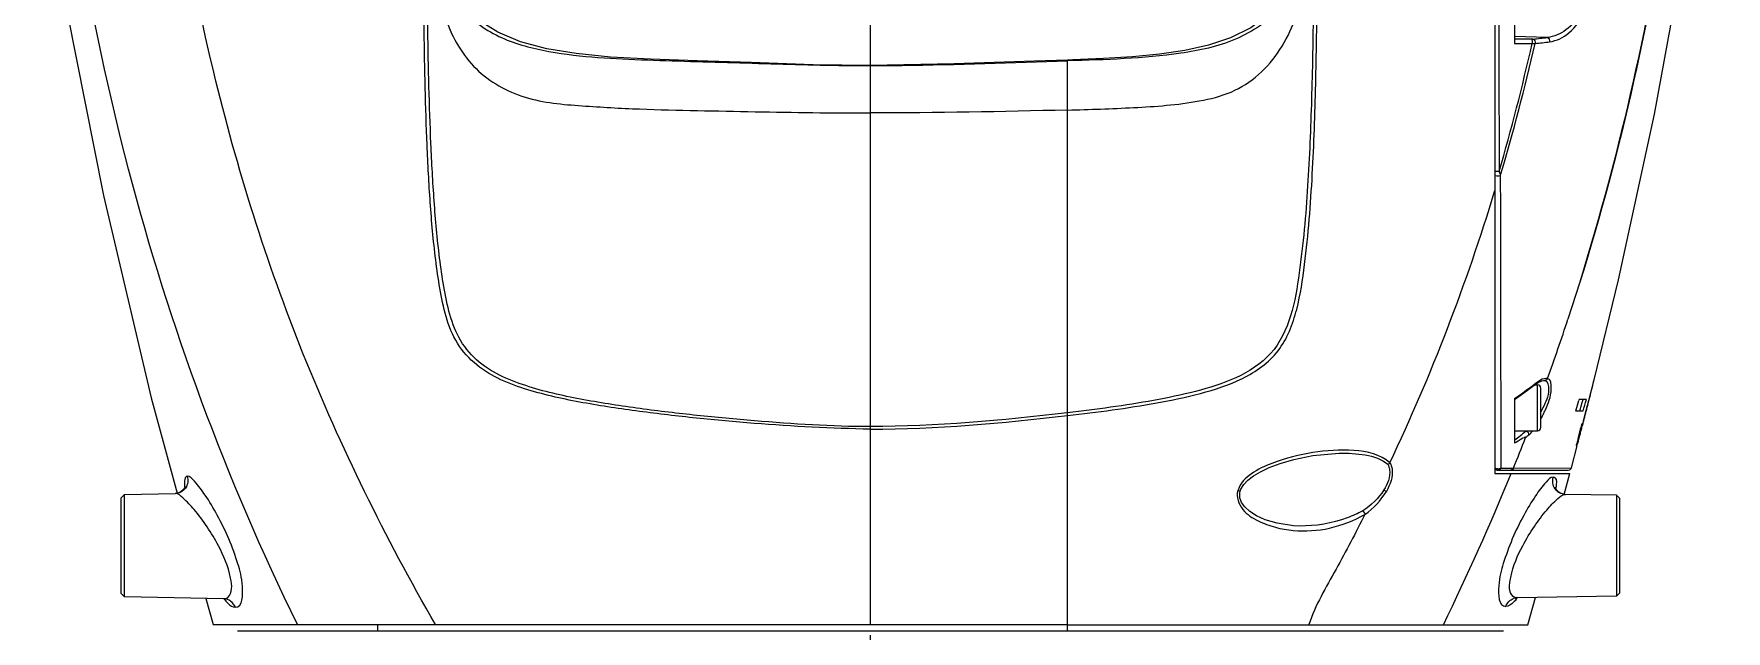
# Model space of a CAD drawing. Header units: millimetres. Extents: x 5828 to 6704, y 123 to 421.
# Drawn here: x 6445.71 to 6458.59, y 236.32 to 240.87 of the extents above; entities that cross this region are included whole.
import ezdxf

# ---------------------------------------------------------------- set-up
doc = ezdxf.new("R2010")
doc.units = ezdxf.units.MM
doc.linetypes.add('CENTER', pattern=[0.6, 0.375, -0.075, 0.075, -0.075])
doc.layers.add('中心线', color=7, linetype='Continuous')
doc.layers.add('外形图', color=7, linetype='Continuous')

msp = doc.modelspace()

# ---------------------------------------------------------------- linework, layer by layer
at = {"layer": '中心线', "linetype": 'CENTER', "ltscale": 5}
msp.add_line((6452.0766, 222.4149), (6452.0766, 279.3693), dxfattribs=at)
at = {"layer": '外形图', "linetype": 'ByBlock'}
for p, q in [((6456.8266, 249.8323), (6456.8266, 237.5193)), ((6456.9766, 241.2268), (6456.9766, 240.7929)), ((6457.226, 240.8376), (6456.9766, 240.8462)), ((6452.0766, 236.3693), (6452.0766, 240.6257)), ((6453.5766, 236.3688), (6453.5766, 240.6659)), ((6453.5766, 236.3193), (6453.5766, 240.6656)), ((6457.1311, 238.1943), (6457.1516, 238.1943)), ((6457.1423, 238.2095), (6457.1336, 238.203)), ((6457.1369, 238.1987), (6457.1556, 238.2114)), ((6457.1516, 237.8443), (6457.1516, 238.1943)), ((6457.1556, 238.2114), (6457.1833, 238.2244)), ((6457.1766, 237.8693), (6457.1766, 238.1693)), ((6457.1833, 238.2244), (6457.1971, 238.227)), ((6457.1976, 238.227), (6457.2078, 238.2266)), ((6457.5801, 238.2252), (6457.5817, 238.2317)), ((6457.5819, 238.2317), (6457.5813, 238.2317)), ((6457.5817, 238.2317), (6457.5819, 238.2317)), ((6456.9766, 238.0904), (6456.9766, 237.7495)), ((6457.4685, 238.0823), (6457.466, 238.0743)), ((6457.5229, 238.0823), (6457.4685, 238.0823)), ((6457.5331, 238.0395), (6457.5439, 238.0819)), ((6453.5766, 237.9815), (6453.5745, 237.9813)), ((6457.4441, 238.0052), (6457.441, 237.9956)), ((6457.4411, 237.9956), (6457.4984, 237.9956)), ((6457.4994, 237.9141), (6457.4922, 237.8867)), ((6457.5012, 237.9208), (6457.4994, 237.9141)), ((6457.4994, 237.9205), (6457.5024, 237.9205)), ((6457.5007, 237.9138), (6457.5024, 237.9205)), ((6456.9766, 237.8443), (6457.1516, 237.8443)), ((6457.4659, 237.8164), (6457.4719, 237.8165)), ((6457.4728, 237.8082), (6457.4748, 237.8155)), ((6457.4748, 237.8155), (6457.4757, 237.8188)), ((6455.6414, 237.6743), (6455.643, 237.6743)), ((6457.4088, 237.5629), (6457.4525, 237.7307)), ((6456.8266, 237.5193), (6457.397, 237.5193)), ((6456.8516, 237.5443), (6457.3842, 237.5443)), ((6456.8717, 237.5599), (6456.937, 237.5599)), ((6456.937, 237.5599), (6456.9678, 237.5599)), ((6456.9678, 237.5598), (6457.4088, 237.5629)), ((6457.3539, 237.3607), (6457.3972, 237.5193)), ((6454.8856, 237.3692), (6454.8893, 237.3853)), ((6446.3766, 237.3338), (6446.4016, 237.3593)), ((6446.3766, 236.6048), (6446.3766, 237.3338)), ((6446.4016, 237.3593), (6446.7888, 237.366)), ((6446.4016, 236.5794), (6446.4016, 237.3593)), ((6457.7521, 237.3532), (6457.3624, 237.36)), ((6457.7521, 237.3532), (6457.7766, 237.3282)), ((6457.7521, 237.3532), (6457.7521, 236.5855)), ((6457.7766, 236.6105), (6457.7766, 237.3282)), ((6457.7766, 236.6105), (6457.7521, 236.5855)), ((6446.4016, 236.5794), (6446.3766, 236.6048)), ((6447.1588, 236.5661), (6446.4016, 236.5794)), ((6447.0224, 236.5685), (6447.0768, 236.3693)), ((6457.7521, 236.5855), (6456.9974, 236.5723)), ((6457.0764, 236.3688), (6457.135, 236.5747)), ((6447.0768, 236.3693), (6453.5766, 236.3693)), ((6448.3266, 236.3693), (6448.3266, 236.3193)), ((6453.5766, 236.3688), (6457.0764, 236.3688)), ((6456.8925, 236.3193), (6447.2609, 236.3193))]:
    msp.add_line(p, q, dxfattribs=at)
for points in [[(6457.5818, 238.2317), (6457.7664, 238.9929), (6458.0408, 240.253), (6458.245, 241.3627), (6458.4094, 242.4842), (6458.544, 243.788), (6458.586, 244.3984)], [(6445.713, 242.81), (6445.772, 242.2689), (6445.9659, 241.0269), (6446.2418, 239.6351), (6446.6059, 238.0955), (6446.8038, 237.3702)], [(6455.2319, 241.1582), (6455.1108, 241.0161), (6454.9707, 240.9109), (6454.8159, 240.8341), (6454.6487, 240.7784), (6454.4687, 240.7382), (6454.2761, 240.7099), (6454.0693, 240.6903), (6453.8485, 240.6768), (6453.616, 240.667), (6453.5766, 240.6656)], [(6452.0767, 240.6257), (6451.6401, 240.6304), (6451.1692, 240.6462), (6450.759, 240.6597), (6450.4041, 240.6722), (6450.0993, 240.6892), (6449.8392, 240.7146), (6449.6142, 240.752), (6449.4153, 240.8054), (6449.2416, 240.8779), (6449.0966, 240.97), (6448.9749, 241.0872)], [(6457.1101, 240.7926), (6457.1182, 240.7922), (6457.1257, 240.7921), (6457.1324, 240.7924)], [(6453.5766, 240.6656), (6453.3216, 240.6575), (6452.7148, 240.6362), (6452.0766, 240.6257)], [(6456.9766, 238.0829), (6457.0204, 238.1135), (6457.0854, 238.1604), (6457.1368, 238.1986)], [(6457.228, 238.2425), (6457.2234, 238.2345), (6457.2162, 238.229), (6457.2078, 238.2266)], [(6454.8893, 237.3853), (6454.8954, 237.4009), (6454.9168, 237.4348), (6454.9488, 237.468), (6454.9907, 237.5004), (6455.0448, 237.533), (6455.1097, 237.5641), (6455.1935, 237.5961), (6455.2973, 237.6267), (6455.4409, 237.6562), (6455.643, 237.6743)], [(6456.0127, 237.5892), (6456.0185, 237.592), (6456.0242, 237.5956), (6456.0291, 237.6001)], [(6456.9678, 237.5599), (6456.963, 237.5517), (6456.9557, 237.5462), (6456.9471, 237.5443)], [(6457.3846, 237.5443), (6457.3962, 237.5472), (6457.4051, 237.555), (6457.4088, 237.5629)], [(6446.8643, 237.4208), (6446.8643, 237.4212), (6446.8602, 237.4102), (6446.8468, 237.3913), (6446.8227, 237.3741), (6446.7926, 237.3662), (6446.7888, 237.366)], [(6457.3624, 237.36), (6457.3543, 237.3606), (6457.3205, 237.3724), (6457.2973, 237.3937), (6457.2885, 237.4097), (6457.2867, 237.4158)], [(6455.3394, 237.1197), (6455.295, 237.1216), (6455.1695, 237.1403), (6455.0797, 237.1676), (6455.0128, 237.1984), (6454.9623, 237.2309), (6454.9247, 237.2648), (6454.8995, 237.2993), (6454.8863, 237.3345), (6454.8856, 237.3692)], [(6455.8211, 237.2351), (6455.828, 237.2269), (6455.8339, 237.2174), (6455.8379, 237.2081)], [(6447.1588, 236.5661), (6447.1703, 236.5645), (6447.1739, 236.5636)], [(6456.9901, 236.577), (6456.9805, 236.569), (6456.9852, 236.5706), (6456.9975, 236.5723)]]:
    msp.add_lwpolyline(points, dxfattribs=at)
for centre, radius, start, end in [((6441.4585, 244.3116), 16.0427, 343.73303, 347.32873), ((6441.6131, 244.3276), 15.9168, 343.4184, 347.16752), ((6456.3803, 248.0771), 7.2887, 275.79609, 276.66275), ((6456.3942, 248.0346), 7.2797, 275.82034, 276.69528), ((6452.0813, 262.6995), 22.0754, 269.36274, 269.98797), ((6452.0825, 263.0364), 22.4122, 269.98503, 270.60088), ((6458.5311, 240.2563), 1.7285, 194.69833, 195.81502), ((6442.2915, 244.0814), 15.1891, 334.7429, 343.12601), ((6440.4301, 244.238), 17.8359, 340.35807, 341.89131), ((6454.1962, 242.1283), 4.9027, 304.55084, 306.80932), ((6457.1516, 238.1693), 0.025, 0, 90), ((6425.1543, 246.4496), 33.4524, 345.22922, 345.7792), ((6423.6867, 246.7063), 34.9384, 345.70904, 345.95129), ((6447.6142, 241.1578), 10.3231, 342.21792, 342.62043), ((6439.9993, 242.9819), 18.1711, 344.07445, 344.26223), ((6450.4727, 240.0274), 7.2889, 344.28567, 344.519), ((6445.7635, 241.3465), 12.2039, 344.06317, 344.48643), ((6423.8826, 246.6563), 34.7362, 345.43427, 345.63704), ((6456.5602, 238.2754), 0.7051, 331.0173, 332.53771), ((6456.6046, 238.291), 0.6479, 332.08409, 334.55358), ((6456.5318, 238.2901), 0.7371, 332.53755, 334.03375), ((6456.6073, 238.2897), 0.6449, 334.55366, 335.21362), ((6456.5065, 238.3024), 0.7652, 334.0352, 336.99636), ((6466.8838, 235.3793), 9.7239, 164.95913, 165.12606), ((6440.4601, 244.2584), 17.815, 337.91351, 338.7212), ((6455.4275, 239.7979), 2.5489, 307.42939, 309.93373), ((6457.1516, 237.8693), 0.025, 270, 0), ((6460.7304, 236.9784), 3.3704, 165.09424, 165.7948), ((6463.0705, 236.3579), 5.7914, 164.63942, 165.11738), ((6453.1327, 239.0402), 4.5095, 344.85222, 345.17888), ((6438.0299, 245.3247), 20.4682, 334.05212, 337.58321), ((6456.8516, 237.5693), 0.025, 202.51134, 270), ((6447.222, 237.4491), 0.3642, 181.92156, 184.17475), ((6447.3173, 237.4557), 0.4597, 184.12992, 185.12121), ((6454.9632, 237.3582), 0.0966, 160.43933, 161.86582), ((6455.0202, 237.3431), 0.1555, 161.19178, 162.23003), ((6456.8441, 237.4491), 0.4493, 354.87293, 356.03991), ((6447.4501, 236.7928), 0.3701, 217.94863, 220.15829), ((6456.999, 236.4802), 0.0921, 91.00431, 108.855), ((6456.695, 236.8057), 0.3821, 320.63607, 322.14315)]:
    msp.add_arc(centre, radius, start, end, dxfattribs=at)
for points, knots in [([(6456.852, 249.8319), (6456.8498, 249.9251), (6456.8552, 249.1166), (6456.8506, 248.7487), (6456.8533, 247.3532), (6456.8526, 245.4902), (6456.8531, 242.8785), (6456.8568, 240.8348), (6456.8592, 239.8178)], [0, 0, 0, 0, 0.0279208, 0.1088973, 0.2326595, 0.3838007, 0.6953181, 1, 1, 1, 1]), ([(6448.7684, 236.3693), (6448.3874, 237.0314), (6447.7135, 238.3943), (6446.8163, 241.2436), (6446.5883, 243.4642), (6446.5245, 244.9251)], [0, 0, 0, 0, 0.2566396, 0.5087321, 1, 1, 1, 1]), ([(6458.4278, 244.8023), (6458.377, 243.7859), (6458.1909, 241.7196), (6457.7143, 239.693), (6457.3823, 238.6937)], [0, 0, 0, 0, 0.4914889, 1, 1, 1, 1]), ([(6458.4221, 244.8), (6458.3708, 243.7843), (6458.1893, 241.7186), (6457.7099, 239.6944), (6457.3825, 238.6942)], [0, 0, 0, 0, 0.491452, 1, 1, 1, 1]), ([(6447.7183, 236.3693), (6447.1752, 237.4757), (6446.3318, 239.7667), (6445.9397, 242.1682), (6445.8305, 243.3523)], [0, 0, 0, 0, 0.508956, 1, 1, 1, 1]), ([(6452.0766, 237.8568), (6451.7814, 237.8617), (6451.3398, 237.8856), (6450.7544, 237.939), (6450.3202, 237.9897), (6449.8899, 238.0536), (6449.469, 238.1443), (6449.1239, 238.2825), (6448.9243, 238.5036), (6448.8424, 238.7118), (6448.7995, 238.9283), (6448.7582, 239.2186), (6448.726, 239.5825), (6448.703, 240.0191), (6448.6846, 240.599), (6448.6759, 241.3209), (6448.6748, 241.8976), (6448.6753, 242.1849)], [0, 0, 0, 0, 0.1268294, 0.1898659, 0.2524926, 0.3146513, 0.3764118, 0.4382016, 0.4697193, 0.501411, 0.5330113, 0.5645086, 0.6272985, 0.6898853, 0.752292, 0.8765541, 1, 1, 1, 1]), ([(6452.0766, 237.8762), (6451.7823, 237.8762), (6451.3419, 237.9062), (6450.7582, 237.9593), (6450.3254, 238.0108), (6449.8969, 238.0755), (6449.4802, 238.1668), (6449.1404, 238.3046), (6448.9489, 238.5239), (6448.8715, 238.7285), (6448.8294, 238.9423), (6448.7882, 239.231), (6448.7558, 239.5937), (6448.7322, 240.0292), (6448.7131, 240.608), (6448.7032, 241.3286), (6448.7016, 241.9042), (6448.7016, 242.1911)], [0, 0, 0, 0, 0.1271314, 0.190357, 0.2531622, 0.3154603, 0.3771846, 0.4382383, 0.4689395, 0.5000458, 0.531507, 0.5630272, 0.6259542, 0.688736, 0.7513638, 0.8760835, 1, 1, 1, 1]), ([(6453.5767, 237.9603), (6453.8035, 237.9865), (6454.1424, 238.0304), (6454.5881, 238.1234), (6454.9126, 238.2268), (6455.2062, 238.4319), (6455.332, 238.7676), (6455.3809, 239.1088), (6455.4172, 239.4529), (6455.4392, 239.7967), (6455.4595, 240.254), (6455.477, 241.05), (6455.4788, 241.7317), (6455.478, 242.1849)], [0, 0, 0, 0, 0.1250369, 0.1870556, 0.2490214, 0.3114646, 0.3747286, 0.4380163, 0.5010763, 0.5639629, 0.6267019, 0.7517533, 1, 1, 1, 1]), ([(6455.4515, 242.012), (6455.451, 241.5744), (6455.4476, 240.9164), (6455.4265, 240.1482), (6455.4038, 239.7072), (6455.3796, 239.376), (6455.3403, 239.0457), (6455.2895, 238.72), (6455.1455, 238.4118), (6454.8594, 238.2348), (6454.5498, 238.1386), (6454.1211, 238.0506), (6453.7951, 238.007), (6453.5766, 237.9815)], [0, 0, 0, 0, 0.2495481, 0.3751898, 0.4381929, 0.5013084, 0.5645377, 0.627713, 0.6895746, 0.7508212, 0.8125211, 0.8745991, 1, 1, 1, 1]), ([(6457.4097, 241.2595), (6457.4298, 241.2602), (6457.4725, 241.2546), (6457.518, 241.1983), (6457.5172, 241.1166), (6457.4778, 241.0046), (6457.3833, 240.8905), (6457.2765, 240.8427), (6457.226, 240.8376)], [0, 0, 0, 0, 0.0960927, 0.1917685, 0.317159, 0.467735, 0.7571547, 1, 1, 1, 1]), ([(6457.2429, 240.8046), (6457.2966, 240.812), (6457.4114, 240.8712), (6457.5041, 241.0061), (6457.5386, 241.1333), (6457.5327, 241.2227), (6457.477, 241.2778), (6457.431, 241.2776), (6457.4095, 241.2747)], [0, 0, 0, 0, 0.2372378, 0.5338773, 0.6884592, 0.8123438, 0.904977, 1, 1, 1, 1]), ([(6448.9418, 241.0946), (6449.0159, 240.995), (6449.2196, 240.8328), (6449.7061, 240.6979), (6450.3335, 240.6648), (6451.0841, 240.6471), (6451.5852, 240.6283), (6451.8358, 240.6255)], [0, 0, 0, 0, 0.1240846, 0.2490035, 0.4991791, 0.7495928, 1, 1, 1, 1]), ([(6455.1983, 241.0772), (6455.1103, 240.9653), (6454.8611, 240.7962), (6454.2957, 240.6807), (6453.8639, 240.6685), (6453.5766, 240.6599)], [0, 0, 0, 0, 0.2483379, 0.4986513, 1, 1, 1, 1]), ([(6448.8488, 240.9694), (6448.8993, 240.834), (6449.0473, 240.5724), (6449.4454, 240.3521), (6449.8838, 240.3159), (6450.321, 240.2909), (6450.7601, 240.2816), (6451.3451, 240.2696), (6451.784, 240.2634), (6452.0766, 240.2634)], [0, 0, 0, 0, 0.1239132, 0.2472491, 0.3725955, 0.4980745, 0.6235549, 0.7490399, 1, 1, 1, 1]), ([(6453.5766, 240.2855), (6453.744, 240.2897), (6454.0787, 240.3013), (6454.4964, 240.3303), (6454.8241, 240.4095), (6455.1082, 240.5916), (6455.2458, 240.8137), (6455.3039, 240.9682)], [0, 0, 0, 0, 0.2513112, 0.5025269, 0.6278962, 0.7522944, 1, 1, 1, 1]), ([(6457.1164, 240.8257), (6457.1146, 240.8255), (6457.1109, 240.8252), (6457.1071, 240.8252), (6457.1051, 240.8252)], [0, 0, 0, 0, 0.4627601, 1, 1, 1, 1]), ([(6457.1051, 240.8252), (6457.1086, 240.8231), (6457.1098, 240.8097), (6457.1107, 240.7996), (6457.1101, 240.7926)], [0, 0, 0, 0, 0.3676559, 1, 1, 1, 1]), ([(6456.8592, 239.8178), (6456.8517, 239.817), (6456.8424, 239.8173), (6456.8266, 239.8212), (6456.8266, 239.8252)], [0, 0, 0, 0, 0.6517669, 1, 1, 1, 1]), ([(6456.868, 239.7853), (6456.8685, 239.5911), (6456.8699, 238.8493), (6456.871, 238.1075), (6456.8717, 237.5599)], [0, 0, 0, 0, 0.2618122, 1, 1, 1, 1]), ([(6457.1369, 238.1987), (6457.1385, 238.1999), (6457.1411, 238.2033), (6457.1421, 238.2075), (6457.1423, 238.2095)], [0, 0, 0, 0, 0.4912228, 1, 1, 1, 1]), ([(6457.2078, 238.2266), (6457.2315, 238.2223), (6457.2441, 238.1198), (6457.2133, 238.0637), (6457.1928, 238.0193)], [0, 0, 0, 0, 0.330007, 1, 1, 1, 1]), ([(6457.2108, 238.0034), (6457.2328, 238.055), (6457.2626, 238.1186), (6457.255, 238.2373), (6457.2282, 238.2426)], [0, 0, 0, 0, 0.6721322, 1, 1, 1, 1]), ([(6457.493, 237.9027), (6457.4919, 237.9009), (6457.4897, 237.8972), (6457.4871, 237.8937), (6457.4857, 237.892)], [0, 0, 0, 0, 0.484326, 1, 1, 1, 1]), ([(6457.0607, 237.7934), (6457.0636, 237.7997), (6457.0059, 237.7687), (6456.9977, 237.7625), (6456.9766, 237.7495)], [0, 0, 0, 0, 0.2198484, 1, 1, 1, 1]), ([(6457.0607, 237.7934), (6457.0647, 237.7965), (6457.0725, 237.8028), (6457.0802, 237.8093), (6457.0841, 237.8126)], [0, 0, 0, 0, 0.4970311, 1, 1, 1, 1]), ([(6457.463, 237.8055), (6457.4582, 237.7864), (6457.4606, 237.7727), (6457.4433, 237.7314), (6457.4487, 237.7317)], [0, 0, 0, 0, 0.7829208, 1, 1, 1, 1]), ([(6457.4719, 237.8163), (6457.4665, 237.8181), (6457.4842, 237.8467), (6457.4819, 237.8612), (6457.4856, 237.8754)], [0, 0, 0, 0, 0.2775036, 1, 1, 1, 1]), ([(6457.4856, 237.8619), (6457.4825, 237.8507), (6457.4754, 237.8425), (6457.4759, 237.815), (6457.4719, 237.8163)], [0, 0, 0, 0, 0.7318033, 1, 1, 1, 1]), ([(6456.0286, 237.6005), (6455.9583, 237.6667), (6455.7429, 237.709), (6455.4367, 237.6872), (6455.1348, 237.611), (6454.9083, 237.4967), (6454.873, 237.3932)], [0, 0, 0, 0, 0.2310883, 0.4801967, 0.7382826, 1, 1, 1, 1]), ([(6455.643, 237.6743), (6455.7093, 237.6754), (6455.8356, 237.669), (6455.9671, 237.6309), (6456.0127, 237.5892)], [0, 0, 0, 0, 0.5172536, 1, 1, 1, 1]), ([(6456.0127, 237.5892), (6456.0197, 237.5759), (6456.0393, 237.5093), (6456.0105, 237.4389), (6455.9823, 237.3943)], [0, 0, 0, 0, 0.2215645, 1, 1, 1, 1]), ([(6456.0291, 237.6001), (6456.0371, 237.5858), (6456.0593, 237.5123), (6456.03, 237.4342), (6456.0011, 237.3835)], [0, 0, 0, 0, 0.2193481, 1, 1, 1, 1]), ([(6456.8266, 237.5693), (6456.8266, 237.5662), (6456.8309, 237.5583), (6456.8389, 237.5553), (6456.8438, 237.5542)], [0, 0, 0, 0, 0.381793, 1, 1, 1, 1]), ([(6456.8523, 237.5535), (6456.8509, 237.5535), (6456.848, 237.5535), (6456.8452, 237.5539), (6456.8438, 237.5542)], [0, 0, 0, 0, 0.4999723, 1, 1, 1, 1]), ([(6456.8717, 237.5599), (6456.8702, 237.5555), (6456.865, 237.5476), (6456.8559, 237.5443), (6456.8516, 237.5443)], [0, 0, 0, 0, 0.5189977, 1, 1, 1, 1]), ([(6456.8717, 237.5599), (6456.8695, 237.558), (6456.8633, 237.5546), (6456.8563, 237.5536), (6456.8523, 237.5535)], [0, 0, 0, 0, 0.4195724, 1, 1, 1, 1]), ([(6446.8796, 237.4981), (6446.8891, 237.4695), (6446.8807, 237.3998), (6446.8184, 237.3667), (6446.7888, 237.366)], [0, 0, 0, 0, 0.5038634, 1, 1, 1, 1]), ([(6446.8796, 237.4981), (6446.866, 237.4974), (6446.857, 237.4656), (6446.8578, 237.4456), (6446.8581, 237.4369)], [0, 0, 0, 0, 0.6104981, 1, 1, 1, 1]), ([(6447.2463, 236.5015), (6447.3021, 236.502), (6447.3075, 236.6858), (6447.2667, 236.8346), (6447.1991, 237.0249), (6447.1141, 237.1952), (6447.0258, 237.3463), (6446.9541, 237.4396), (6446.9021, 237.4992), (6446.8796, 237.4981)], [0, 0, 0, 0, 0.1490427, 0.3047283, 0.484619, 0.6634067, 0.8214968, 0.9397561, 1, 1, 1, 1]), ([(6454.8714, 237.3883), (6454.856, 237.3413), (6454.8996, 237.2319), (6455.0229, 237.1561), (6455.1555, 237.1059), (6455.3385, 237.075), (6455.5765, 237.0896), (6455.7537, 237.1617), (6455.8379, 237.2081)], [0, 0, 0, 0, 0.1306958, 0.257397, 0.3808816, 0.5026584, 0.7459847, 1, 1, 1, 1]), ([(6454.8722, 237.3906), (6454.875, 237.3897), (6454.8808, 237.388), (6454.8864, 237.386), (6454.8893, 237.3853)], [0, 0, 0, 0, 0.5000193, 1, 1, 1, 1]), ([(6455.9823, 237.3943), (6455.9857, 237.3924), (6455.992, 237.3888), (6455.9982, 237.3852), (6456.0011, 237.3835)], [0, 0, 0, 0, 0.5356561, 1, 1, 1, 1]), ([(6457.2717, 237.492), (6457.2494, 237.4934), (6457.1979, 237.4339), (6457.1272, 237.3422), (6457.0401, 237.1928), (6456.9563, 237.0247), (6456.8896, 236.8364), (6456.8494, 236.6905), (6456.8543, 236.5066), (6456.9094, 236.5077)], [0, 0, 0, 0, 0.0603624, 0.1785653, 0.3365976, 0.5153704, 0.6952827, 0.8510115, 1, 1, 1, 1]), ([(6457.3624, 237.36), (6457.3327, 237.3606), (6457.2704, 237.3938), (6457.2622, 237.4635), (6457.2716, 237.492)], [0, 0, 0, 0, 0.4971611, 1, 1, 1, 1]), ([(6457.2716, 237.492), (6457.2757, 237.4918), (6457.3016, 237.4767), (6457.2939, 237.4412), (6457.2923, 237.4181)], [0, 0, 0, 0, 0.1491493, 1, 1, 1, 1]), ([(6447.1168, 236.9693), (6447.065, 237.0672), (6446.9788, 237.198), (6446.8643, 237.3196), (6446.8109, 237.3664), (6446.7884, 237.366)], [0, 0, 0, 0, 0.6371115, 0.8707878, 1, 1, 1, 1]), ([(6457.0387, 236.9693), (6457.0656, 237.0201), (6457.1224, 237.113), (6457.2126, 237.235), (6457.2879, 237.3143), (6457.3406, 237.3603), (6457.3628, 237.36)], [0, 0, 0, 0, 0.3349619, 0.6371367, 0.8706318, 1, 1, 1, 1]), ([(6455.8211, 237.2351), (6455.7834, 237.2146), (6455.6316, 237.1464), (6455.4627, 237.1176), (6455.3394, 237.1197)], [0, 0, 0, 0, 0.2578975, 1, 1, 1, 1]), ([(6455.8379, 237.2081), (6455.7676, 237.0674), (6455.6228, 236.7899), (6455.4613, 236.5172), (6455.4113, 236.3689)], [0, 0, 0, 0, 0.5011109, 1, 1, 1, 1]), ([(6447.1892, 236.5768), (6447.227, 236.6087), (6447.2091, 236.778), (6447.1578, 236.8919), (6447.1168, 236.9693)], [0, 0, 0, 0, 0.3607463, 1, 1, 1, 1]), ([(6456.967, 236.5828), (6456.9296, 236.6145), (6456.948, 236.7813), (6456.9983, 236.8936), (6457.0387, 236.9693)], [0, 0, 0, 0, 0.3636282, 1, 1, 1, 1]), ([(6447.1583, 236.5661), (6447.1639, 236.5661), (6447.1751, 236.5676), (6447.185, 236.5733), (6447.1892, 236.5768)], [0, 0, 0, 0, 0.5029045, 1, 1, 1, 1]), ([(6447.1673, 236.5541), (6447.174, 236.5462), (6447.1952, 236.5233), (6447.2246, 236.5014), (6447.2463, 236.5015)], [0, 0, 0, 0, 0.323116, 1, 1, 1, 1]), ([(6456.9905, 236.5633), (6456.9836, 236.555), (6456.9619, 236.531), (6456.9318, 236.5075), (6456.9094, 236.5077)], [0, 0, 0, 0, 0.3255779, 1, 1, 1, 1]), ([(6456.9974, 236.5723), (6456.9919, 236.5722), (6456.9808, 236.5737), (6456.9711, 236.5793), (6456.967, 236.5828)], [0, 0, 0, 0, 0.5037522, 1, 1, 1, 1])]:
    msp.add_open_spline(points, degree=3, knots=knots, dxfattribs=at)
for points in [[(6457.1051, 240.8252), (6457.0623, 240.8252), (6457.0195, 240.8252), (6456.9766, 240.8252)], [(6456.9766, 240.7929), (6457.0211, 240.7927), (6457.0656, 240.7927), (6457.1101, 240.7926)], [(6457.1164, 240.8257), (6457.1285, 240.8235), (6457.1348, 240.8045), (6457.1324, 240.7924)], [(6457.226, 240.8376), (6457.2382, 240.8357), (6457.2454, 240.8167), (6457.2429, 240.8046)], [(6452.3175, 240.6254), (6452.7374, 240.63), (6453.157, 240.6474), (6453.5766, 240.6599)], [(6453.5766, 240.2856), (6453.0767, 240.2731), (6452.5767, 240.2631), (6452.0766, 240.2631)], [(6456.868, 239.7853), (6456.8549, 239.78), (6456.8266, 239.7799), (6456.8266, 239.794)], [(6457.175, 238.2304), (6457.1635, 238.2245), (6457.1526, 238.2173), (6457.1423, 238.2096)], [(6457.2282, 238.2425), (6457.2103, 238.2455), (6457.1912, 238.2386), (6457.175, 238.2304)], [(6453.5745, 237.9813), (6453.0774, 237.9232), (6452.5772, 237.8762), (6452.0766, 237.8762)], [(6452.0766, 237.8568), (6452.5778, 237.8557), (6453.0787, 237.9037), (6453.5766, 237.9603)], [(6457.0636, 237.8435), (6457.0754, 237.8397), (6457.0861, 237.8248), (6457.0841, 237.8126)], [(6457.0841, 237.8126), (6457.0953, 237.8221), (6457.1057, 237.8326), (6457.1154, 237.8437)], [(6457.4487, 237.7317), (6457.4638, 237.7538), (6457.4664, 237.7822), (6457.4728, 237.8082)], [(6455.9823, 237.3943), (6455.942, 237.3304), (6455.884, 237.2769), (6455.8211, 237.2351)], [(6455.8379, 237.2081), (6455.9034, 237.2538), (6455.961, 237.3145), (6456.0011, 237.3835)], [(6447.2463, 236.5015), (6447.234, 236.5356), (6447.195, 236.5653), (6447.1588, 236.5661)], [(6456.9094, 236.5077), (6456.919, 236.5342), (6456.9426, 236.5583), (6456.9693, 236.5674)]]:
    msp.add_open_spline(points, degree=3, dxfattribs=at)

doc.saveas('drawing.dxf')
